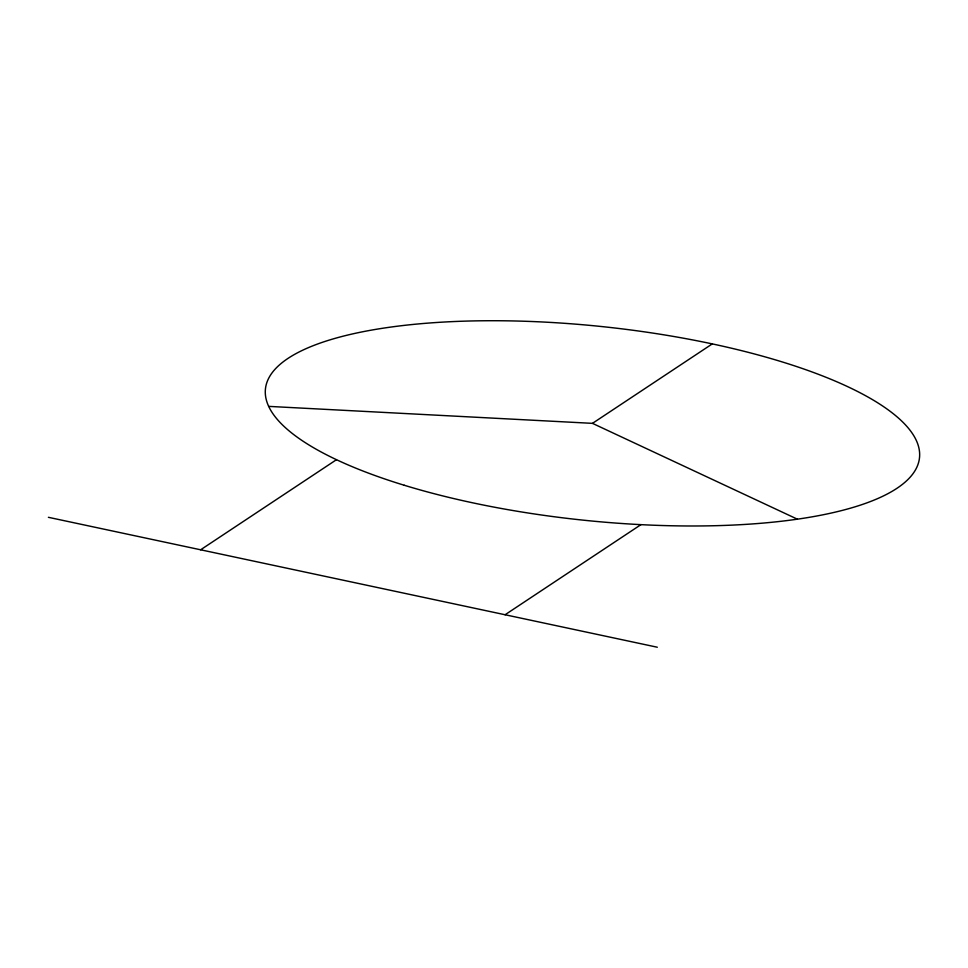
<?xml version="1.0" encoding="UTF-8"?>
<svg xmlns="http://www.w3.org/2000/svg" width="968" height="968" viewBox="0 0 968 968"><rect width="100%" height="100%" fill="white"/><g stroke="black" fill="none" stroke-linecap="round" stroke-linejoin="round"><path stroke-width="1.45" d="M200.63 549.788L336.489 459.691M268.693 406.379L592.476 423.355L712.279 343.906M505.09 614.753L640.949 524.644M48.4 517.311L657.308 647.229M592.476 423.355L797.378 519.175M404.261 485.258A328.83 97.236 6 0 0 918.354 463.297A328.83 97.236 6 0 0 454.803 321.509A328.83 97.236 6 0 0 404.261 485.258"/></g></svg>
